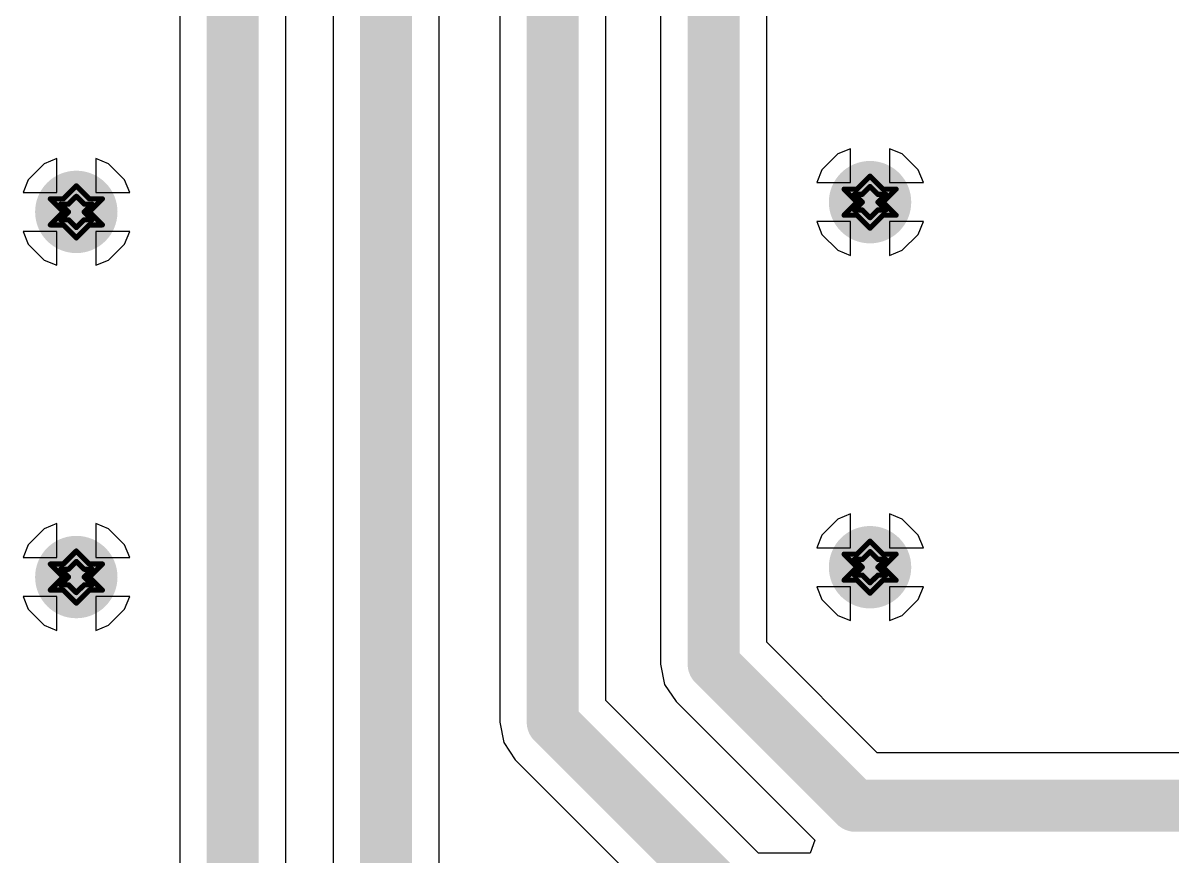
# Model space of a CAD drawing. Header units: inches. Extents: x -18 to 237, y -41 to 211.
# Drawn here: x 14.49 to 25.7, y 18.68 to 26.81 of the extents above; entities that cross this region are included whole.
import ezdxf

# ---------------------------------------------------------------- set-up
doc = ezdxf.new("R2010")
doc.units = ezdxf.units.IN
for name, color, linetype in [('Bottom Layer', 5, 'Continuous'), ('Bottom Solder', 6, 'Continuous'), ('Drill Drawing', 1, 'Continuous'), ('Top Layer', 1, 'Continuous'), ('Top Solder', 216, 'Continuous'), ('Via Holes', 16, 'Continuous')]:
    doc.layers.add(name, color=color, linetype=linetype)

msp = doc.modelspace()

# ---------------------------------------------------------------- hatches: boundary and pattern name
at = {"layer": 'Bottom Layer'}
h = msp.add_hatch(color=5, dxfattribs=at)
edge = h.paths.add_edge_path()
edge.add_arc((22.756, 25.06), 0.3, 0, 360)
h = msp.add_hatch(color=5, dxfattribs=at)
edge = h.paths.add_edge_path()
edge.add_arc((15.011, 24.965), 0.3, 0, 360)
h = msp.add_hatch(color=5, dxfattribs=at)
edge = h.paths.add_edge_path()
edge.add_arc((22.756, 21.498), 0.3, 0, 360)
h = msp.add_hatch(color=5, dxfattribs=at)
edge = h.paths.add_edge_path()
edge.add_arc((15.011, 21.402), 0.3, 0, 360)
at = {"layer": 'Bottom Solder'}
h = msp.add_hatch(color=6, dxfattribs=at)
edge = h.paths.add_edge_path()
edge.add_arc((22.756, 25.06), 0.402, 0, 360)
h = msp.add_hatch(color=6, dxfattribs=at)
edge = h.paths.add_edge_path()
edge.add_arc((15.011, 24.965), 0.402, 0, 360)
h = msp.add_hatch(color=6, dxfattribs=at)
edge = h.paths.add_edge_path()
edge.add_arc((22.756, 21.498), 0.402, 0, 360)
h = msp.add_hatch(color=6, dxfattribs=at)
edge = h.paths.add_edge_path()
edge.add_arc((15.011, 21.402), 0.402, 0, 360)
at = {"layer": 'Top Layer'}
h = msp.add_hatch(color=1, dxfattribs=at)
edge = h.paths.add_edge_path()
edge.add_arc((22.756, 25.06), 0.3, 0, 360)
h = msp.add_hatch(color=1, dxfattribs=at)
edge = h.paths.add_edge_path()
edge.add_arc((15.011, 24.965), 0.3, 0, 360)
h = msp.add_hatch(color=1, dxfattribs=at)
edge = h.paths.add_edge_path()
edge.add_arc((22.756, 21.498), 0.3, 0, 360)
h = msp.add_hatch(color=1, dxfattribs=at)
edge = h.paths.add_edge_path()
edge.add_arc((15.011, 21.402), 0.3, 0, 360)
at = {"layer": 'Top Solder'}
h = msp.add_hatch(color=216, dxfattribs=at)
edge = h.paths.add_edge_path()
edge.add_arc((22.756, 25.06), 0.402, 0, 360)
h = msp.add_hatch(color=216, dxfattribs=at)
edge = h.paths.add_edge_path()
edge.add_arc((15.011, 24.965), 0.402, 0, 360)
h = msp.add_hatch(color=216, dxfattribs=at)
edge = h.paths.add_edge_path()
edge.add_arc((22.756, 21.498), 0.402, 0, 360)
h = msp.add_hatch(color=216, dxfattribs=at)
edge = h.paths.add_edge_path()
edge.add_arc((15.011, 21.402), 0.402, 0, 360)
at = {"layer": 'Via Holes'}
h = msp.add_hatch(color=7, dxfattribs=at)
edge = h.paths.add_edge_path()
edge.add_arc((15.011, 24.965), 0.15, 0, 360)
h = msp.add_hatch(color=7, dxfattribs=at)
edge = h.paths.add_edge_path()
edge.add_arc((22.756, 25.06), 0.15, 0, 360)
h = msp.add_hatch(color=7, dxfattribs=at)
edge = h.paths.add_edge_path()
edge.add_arc((22.756, 21.498), 0.15, 0, 360)
h = msp.add_hatch(color=7, dxfattribs=at)
edge = h.paths.add_edge_path()
edge.add_arc((15.011, 21.402), 0.15, 0, 360)

# ---------------------------------------------------------------- linework, layer by layer
at = {"layer": 'Bottom Layer'}
for p, q in [((22.566, 25.581), (22.443, 25.53)), ((22.566, 25.251), (22.566, 25.581)), ((23.07, 25.53), (22.947, 25.581)), ((22.947, 25.581), (22.947, 25.251)), ((14.821, 25.485), (14.698, 25.434)), ((14.821, 25.155), (14.821, 25.485)), ((15.325, 25.434), (15.202, 25.485)), ((15.202, 25.485), (15.202, 25.155)), ((22.443, 25.53), (22.287, 25.374)), ((23.226, 25.374), (23.07, 25.53)), ((14.698, 25.434), (14.542, 25.278)), ((15.481, 25.278), (15.325, 25.434)), ((22.287, 25.374), (22.236, 25.251)), ((23.277, 25.251), (23.226, 25.374)), ((14.542, 25.278), (14.491, 25.155)), ((15.532, 25.155), (15.481, 25.278)), ((22.236, 25.251), (22.566, 25.251)), ((22.947, 25.251), (23.277, 25.251)), ((14.491, 25.155), (14.821, 25.155)), ((15.202, 25.155), (15.532, 25.155)), ((22.566, 24.87), (22.236, 24.87)), ((22.236, 24.87), (22.287, 24.746)), ((22.566, 24.539), (22.566, 24.87)), ((23.277, 24.87), (22.947, 24.87)), ((22.947, 24.87), (22.947, 24.539)), ((23.226, 24.746), (23.277, 24.87)), ((14.821, 24.774), (14.491, 24.774)), ((14.491, 24.774), (14.542, 24.651)), ((14.821, 24.444), (14.821, 24.774)), ((15.532, 24.774), (15.202, 24.774)), ((15.202, 24.774), (15.202, 24.444)), ((15.481, 24.651), (15.532, 24.774)), ((22.287, 24.746), (22.443, 24.591)), ((23.07, 24.591), (23.226, 24.746)), ((14.542, 24.651), (14.698, 24.495)), ((15.325, 24.495), (15.481, 24.651)), ((22.443, 24.591), (22.566, 24.539)), ((22.947, 24.539), (23.07, 24.591)), ((14.698, 24.495), (14.821, 24.444)), ((15.202, 24.444), (15.325, 24.495)), ((22.566, 22.018), (22.443, 21.967)), ((22.566, 21.688), (22.566, 22.018)), ((23.07, 21.967), (22.947, 22.018)), ((22.947, 22.018), (22.947, 21.688)), ((14.698, 21.872), (14.542, 21.716)), ((14.821, 21.923), (14.698, 21.872)), ((14.821, 21.592), (14.821, 21.923)), ((15.325, 21.872), (15.202, 21.923)), ((15.202, 21.923), (15.202, 21.592)), ((15.481, 21.716), (15.325, 21.872)), ((22.443, 21.967), (22.287, 21.811)), ((23.226, 21.811), (23.07, 21.967)), ((22.287, 21.811), (22.236, 21.688)), ((23.277, 21.688), (23.226, 21.811)), ((14.542, 21.716), (14.491, 21.592)), ((15.532, 21.592), (15.481, 21.716)), ((22.236, 21.688), (22.566, 21.688)), ((22.947, 21.688), (23.277, 21.688)), ((14.491, 21.592), (14.821, 21.592)), ((15.202, 21.592), (15.532, 21.592)), ((22.566, 21.307), (22.236, 21.307)), ((22.236, 21.307), (22.287, 21.184)), ((22.566, 20.977), (22.566, 21.307)), ((23.277, 21.307), (22.947, 21.307)), ((22.947, 21.307), (22.947, 20.977)), ((23.226, 21.184), (23.277, 21.307)), ((14.821, 21.211), (14.491, 21.211)), ((14.491, 21.211), (14.542, 21.088)), ((14.821, 20.881), (14.821, 21.211)), ((15.532, 21.211), (15.202, 21.211)), ((15.202, 21.211), (15.202, 20.881)), ((15.481, 21.088), (15.532, 21.211)), ((14.542, 21.088), (14.698, 20.932)), ((15.325, 20.932), (15.481, 21.088)), ((22.287, 21.184), (22.443, 21.028)), ((23.07, 21.028), (23.226, 21.184)), ((22.443, 21.028), (22.566, 20.977)), ((22.947, 20.977), (23.07, 21.028)), ((14.698, 20.932), (14.821, 20.881)), ((15.202, 20.881), (15.325, 20.932))]:
    msp.add_line(p, q, dxfattribs=at)
at = {"layer": 'Drill Drawing'}
for points in [[(22.629, 25.187, 0.0508, 0.0508, 0), (22.756, 25.314, 0.0508, 0.0508, 0)], [(22.756, 25.314, 0.0508, 0.0508, 0), (22.883, 25.187, 0.0508, 0.0508, 0)], [(14.884, 25.092, 0.0508, 0.0508, 0), (15.011, 25.219, 0.0508, 0.0508, 0)], [(15.011, 25.219, 0.0508, 0.0508, 0), (15.138, 25.092, 0.0508, 0.0508, 0)], [(22.68, 25.136, 0.0508, 0.0508, 0), (22.756, 25.213, 0.0508, 0.0508, 0)], [(22.756, 25.213, 0.0508, 0.0508, 0), (22.833, 25.136, 0.0508, 0.0508, 0)], [(14.757, 25.092, 0.0508, 0.0508, 0), (14.884, 24.965, 0.0508, 0.0508, 0)], [(14.757, 25.092, 0.0508, 0.0508, 0), (14.884, 25.092, 0.0508, 0.0508, 0)], [(14.935, 25.041, 0.0508, 0.0508, 0), (15.011, 25.117, 0.0508, 0.0508, 0)], [(15.011, 25.117, 0.0508, 0.0508, 0), (15.088, 25.041, 0.0508, 0.0508, 0)], [(15.138, 25.092, 0.0508, 0.0508, 0), (15.265, 25.092, 0.0508, 0.0508, 0)], [(15.138, 24.965, 0.0508, 0.0508, 0), (15.265, 25.092, 0.0508, 0.0508, 0)], [(22.502, 25.187, 0.0508, 0.0508, 0), (22.629, 25.06, 0.0508, 0.0508, 0)], [(22.502, 25.187, 0.0508, 0.0508, 0), (22.629, 25.187, 0.0508, 0.0508, 0)], [(22.604, 25.136, 0.0508, 0.0508, 0), (22.68, 25.06, 0.0508, 0.0508, 0)], [(22.604, 25.136, 0.0508, 0.0508, 0), (22.68, 25.136, 0.0508, 0.0508, 0)], [(22.833, 25.136, 0.0508, 0.0508, 0), (22.909, 25.136, 0.0508, 0.0508, 0)], [(22.833, 25.06, 0.0508, 0.0508, 0), (22.909, 25.136, 0.0508, 0.0508, 0)], [(22.883, 25.187, 0.0508, 0.0508, 0), (23.01, 25.187, 0.0508, 0.0508, 0)], [(22.883, 25.06, 0.0508, 0.0508, 0), (23.01, 25.187, 0.0508, 0.0508, 0)], [(14.859, 25.041, 0.0508, 0.0508, 0), (14.935, 24.965, 0.0508, 0.0508, 0)], [(14.859, 25.041, 0.0508, 0.0508, 0), (14.935, 25.041, 0.0508, 0.0508, 0)], [(15.088, 25.041, 0.0508, 0.0508, 0), (15.164, 25.041, 0.0508, 0.0508, 0)], [(15.088, 24.965, 0.0508, 0.0508, 0), (15.164, 25.041, 0.0508, 0.0508, 0)], [(22.502, 24.933, 0.0508, 0.0508, 0), (22.629, 25.06, 0.0508, 0.0508, 0)], [(22.604, 24.984, 0.0508, 0.0508, 0), (22.68, 25.06, 0.0508, 0.0508, 0)], [(22.604, 24.984, 0.0508, 0.0508, 0), (22.68, 24.984, 0.0508, 0.0508, 0)], [(22.68, 24.984, 0.0508, 0.0508, 0), (22.756, 24.908, 0.0508, 0.0508, 0)], [(22.756, 24.908, 0.0508, 0.0508, 0), (22.833, 24.984, 0.0508, 0.0508, 0)], [(22.833, 25.06, 0.0508, 0.0508, 0), (22.909, 24.984, 0.0508, 0.0508, 0)], [(22.833, 24.984, 0.0508, 0.0508, 0), (22.909, 24.984, 0.0508, 0.0508, 0)], [(22.883, 25.06, 0.0508, 0.0508, 0), (23.01, 24.933, 0.0508, 0.0508, 0)], [(14.757, 24.838, 0.0508, 0.0508, 0), (14.884, 24.965, 0.0508, 0.0508, 0)], [(14.859, 24.888, 0.0508, 0.0508, 0), (14.935, 24.965, 0.0508, 0.0508, 0)], [(14.859, 24.888, 0.0508, 0.0508, 0), (14.935, 24.888, 0.0508, 0.0508, 0)], [(14.935, 24.888, 0.0508, 0.0508, 0), (15.011, 24.812, 0.0508, 0.0508, 0)], [(15.011, 24.812, 0.0508, 0.0508, 0), (15.088, 24.888, 0.0508, 0.0508, 0)], [(15.088, 24.965, 0.0508, 0.0508, 0), (15.164, 24.888, 0.0508, 0.0508, 0)], [(15.088, 24.888, 0.0508, 0.0508, 0), (15.164, 24.888, 0.0508, 0.0508, 0)], [(15.138, 24.965, 0.0508, 0.0508, 0), (15.265, 24.838, 0.0508, 0.0508, 0)], [(22.502, 24.933, 0.0508, 0.0508, 0), (22.629, 24.933, 0.0508, 0.0508, 0)], [(22.629, 24.933, 0.0508, 0.0508, 0), (22.756, 24.806, 0.0508, 0.0508, 0)], [(22.756, 24.806, 0.0508, 0.0508, 0), (22.883, 24.933, 0.0508, 0.0508, 0)], [(22.883, 24.933, 0.0508, 0.0508, 0), (23.01, 24.933, 0.0508, 0.0508, 0)], [(14.757, 24.838, 0.0508, 0.0508, 0), (14.884, 24.838, 0.0508, 0.0508, 0)], [(14.884, 24.838, 0.0508, 0.0508, 0), (15.011, 24.711, 0.0508, 0.0508, 0)], [(15.011, 24.711, 0.0508, 0.0508, 0), (15.138, 24.838, 0.0508, 0.0508, 0)], [(15.138, 24.838, 0.0508, 0.0508, 0), (15.265, 24.838, 0.0508, 0.0508, 0)], [(22.629, 21.625, 0.0508, 0.0508, 0), (22.756, 21.752, 0.0508, 0.0508, 0)], [(22.756, 21.752, 0.0508, 0.0508, 0), (22.883, 21.625, 0.0508, 0.0508, 0)], [(14.884, 21.529, 0.0508, 0.0508, 0), (15.011, 21.656, 0.0508, 0.0508, 0)], [(15.011, 21.656, 0.0508, 0.0508, 0), (15.138, 21.529, 0.0508, 0.0508, 0)], [(22.502, 21.625, 0.0508, 0.0508, 0), (22.629, 21.498, 0.0508, 0.0508, 0)], [(22.502, 21.625, 0.0508, 0.0508, 0), (22.629, 21.625, 0.0508, 0.0508, 0)], [(22.68, 21.574, 0.0508, 0.0508, 0), (22.756, 21.65, 0.0508, 0.0508, 0)], [(22.756, 21.65, 0.0508, 0.0508, 0), (22.833, 21.574, 0.0508, 0.0508, 0)], [(22.883, 21.625, 0.0508, 0.0508, 0), (23.01, 21.625, 0.0508, 0.0508, 0)], [(22.883, 21.498, 0.0508, 0.0508, 0), (23.01, 21.625, 0.0508, 0.0508, 0)], [(14.757, 21.529, 0.0508, 0.0508, 0), (14.884, 21.402, 0.0508, 0.0508, 0)], [(14.757, 21.529, 0.0508, 0.0508, 0), (14.884, 21.529, 0.0508, 0.0508, 0)], [(14.935, 21.478, 0.0508, 0.0508, 0), (15.011, 21.554, 0.0508, 0.0508, 0)], [(15.011, 21.554, 0.0508, 0.0508, 0), (15.088, 21.478, 0.0508, 0.0508, 0)], [(15.138, 21.529, 0.0508, 0.0508, 0), (15.265, 21.529, 0.0508, 0.0508, 0)], [(15.138, 21.402, 0.0508, 0.0508, 0), (15.265, 21.529, 0.0508, 0.0508, 0)], [(22.604, 21.574, 0.0508, 0.0508, 0), (22.68, 21.498, 0.0508, 0.0508, 0)], [(22.604, 21.574, 0.0508, 0.0508, 0), (22.68, 21.574, 0.0508, 0.0508, 0)], [(22.833, 21.574, 0.0508, 0.0508, 0), (22.909, 21.574, 0.0508, 0.0508, 0)], [(22.833, 21.498, 0.0508, 0.0508, 0), (22.909, 21.574, 0.0508, 0.0508, 0)], [(14.757, 21.275, 0.0508, 0.0508, 0), (14.884, 21.402, 0.0508, 0.0508, 0)], [(14.859, 21.478, 0.0508, 0.0508, 0), (14.935, 21.402, 0.0508, 0.0508, 0)], [(14.859, 21.478, 0.0508, 0.0508, 0), (14.935, 21.478, 0.0508, 0.0508, 0)], [(14.859, 21.326, 0.0508, 0.0508, 0), (14.935, 21.402, 0.0508, 0.0508, 0)], [(15.088, 21.478, 0.0508, 0.0508, 0), (15.164, 21.478, 0.0508, 0.0508, 0)], [(15.088, 21.402, 0.0508, 0.0508, 0), (15.164, 21.478, 0.0508, 0.0508, 0)], [(15.088, 21.402, 0.0508, 0.0508, 0), (15.164, 21.326, 0.0508, 0.0508, 0)], [(15.138, 21.402, 0.0508, 0.0508, 0), (15.265, 21.275, 0.0508, 0.0508, 0)], [(22.502, 21.371, 0.0508, 0.0508, 0), (22.629, 21.498, 0.0508, 0.0508, 0)], [(22.604, 21.421, 0.0508, 0.0508, 0), (22.68, 21.498, 0.0508, 0.0508, 0)], [(22.604, 21.421, 0.0508, 0.0508, 0), (22.68, 21.421, 0.0508, 0.0508, 0)], [(22.68, 21.421, 0.0508, 0.0508, 0), (22.756, 21.345, 0.0508, 0.0508, 0)], [(22.756, 21.345, 0.0508, 0.0508, 0), (22.833, 21.421, 0.0508, 0.0508, 0)], [(22.833, 21.498, 0.0508, 0.0508, 0), (22.909, 21.421, 0.0508, 0.0508, 0)], [(22.833, 21.421, 0.0508, 0.0508, 0), (22.909, 21.421, 0.0508, 0.0508, 0)], [(22.883, 21.498, 0.0508, 0.0508, 0), (23.01, 21.371, 0.0508, 0.0508, 0)], [(14.859, 21.326, 0.0508, 0.0508, 0), (14.935, 21.326, 0.0508, 0.0508, 0)], [(14.935, 21.326, 0.0508, 0.0508, 0), (15.011, 21.25, 0.0508, 0.0508, 0)], [(15.011, 21.25, 0.0508, 0.0508, 0), (15.088, 21.326, 0.0508, 0.0508, 0)], [(15.088, 21.326, 0.0508, 0.0508, 0), (15.164, 21.326, 0.0508, 0.0508, 0)], [(22.502, 21.371, 0.0508, 0.0508, 0), (22.629, 21.371, 0.0508, 0.0508, 0)], [(22.629, 21.371, 0.0508, 0.0508, 0), (22.756, 21.244, 0.0508, 0.0508, 0)], [(22.756, 21.244, 0.0508, 0.0508, 0), (22.883, 21.371, 0.0508, 0.0508, 0)], [(22.883, 21.371, 0.0508, 0.0508, 0), (23.01, 21.371, 0.0508, 0.0508, 0)], [(14.757, 21.275, 0.0508, 0.0508, 0), (14.884, 21.275, 0.0508, 0.0508, 0)], [(14.884, 21.275, 0.0508, 0.0508, 0), (15.011, 21.148, 0.0508, 0.0508, 0)], [(15.011, 21.148, 0.0508, 0.0508, 0), (15.138, 21.275, 0.0508, 0.0508, 0)], [(15.138, 21.275, 0.0508, 0.0508, 0), (15.265, 21.275, 0.0508, 0.0508, 0)]]:
    msp.add_lwpolyline(points, format="xyseb", dxfattribs=at)
for points in [[(22.744, 25.314, 0.0254, 0.0254, 1), (22.769, 25.314, 0.0254, 0.0254, 1)], [(22.744, 25.314, 0.0254, 0.0254, 1), (22.769, 25.314, 0.0254, 0.0254, 1)], [(14.999, 25.219, 0.0254, 0.0254, 1), (15.024, 25.219, 0.0254, 0.0254, 1)], [(14.999, 25.219, 0.0254, 0.0254, 1), (15.024, 25.219, 0.0254, 0.0254, 1)], [(22.744, 25.213, 0.0254, 0.0254, 1), (22.769, 25.213, 0.0254, 0.0254, 1)], [(22.744, 25.213, 0.0254, 0.0254, 1), (22.769, 25.213, 0.0254, 0.0254, 1)], [(14.745, 25.092, 0.0254, 0.0254, 1), (14.77, 25.092, 0.0254, 0.0254, 1)], [(14.745, 25.092, 0.0254, 0.0254, 1), (14.77, 25.092, 0.0254, 0.0254, 1)], [(14.872, 25.092, 0.0254, 0.0254, 1), (14.897, 25.092, 0.0254, 0.0254, 1)], [(14.872, 25.092, 0.0254, 0.0254, 1), (14.897, 25.092, 0.0254, 0.0254, 1)], [(14.999, 25.117, 0.0254, 0.0254, 1), (15.024, 25.117, 0.0254, 0.0254, 1)], [(14.999, 25.117, 0.0254, 0.0254, 1), (15.024, 25.117, 0.0254, 0.0254, 1)], [(15.126, 25.092, 0.0254, 0.0254, 1), (15.151, 25.092, 0.0254, 0.0254, 1)], [(15.126, 25.092, 0.0254, 0.0254, 1), (15.151, 25.092, 0.0254, 0.0254, 1)], [(15.253, 25.092, 0.0254, 0.0254, 1), (15.278, 25.092, 0.0254, 0.0254, 1)], [(15.253, 25.092, 0.0254, 0.0254, 1), (15.278, 25.092, 0.0254, 0.0254, 1)], [(22.49, 25.187, 0.0254, 0.0254, 1), (22.515, 25.187, 0.0254, 0.0254, 1)], [(22.49, 25.187, 0.0254, 0.0254, 1), (22.515, 25.187, 0.0254, 0.0254, 1)], [(22.591, 25.136, 0.0254, 0.0254, 1), (22.617, 25.136, 0.0254, 0.0254, 1)], [(22.591, 25.136, 0.0254, 0.0254, 1), (22.617, 25.136, 0.0254, 0.0254, 1)], [(22.617, 25.187, 0.0254, 0.0254, 1), (22.642, 25.187, 0.0254, 0.0254, 1)], [(22.617, 25.187, 0.0254, 0.0254, 1), (22.642, 25.187, 0.0254, 0.0254, 1)], [(22.668, 25.136, 0.0254, 0.0254, 1), (22.693, 25.136, 0.0254, 0.0254, 1)], [(22.668, 25.136, 0.0254, 0.0254, 1), (22.693, 25.136, 0.0254, 0.0254, 1)], [(22.82, 25.136, 0.0254, 0.0254, 1), (22.845, 25.136, 0.0254, 0.0254, 1)], [(22.82, 25.136, 0.0254, 0.0254, 1), (22.845, 25.136, 0.0254, 0.0254, 1)], [(22.871, 25.187, 0.0254, 0.0254, 1), (22.896, 25.187, 0.0254, 0.0254, 1)], [(22.871, 25.187, 0.0254, 0.0254, 1), (22.896, 25.187, 0.0254, 0.0254, 1)], [(22.896, 25.136, 0.0254, 0.0254, 1), (22.922, 25.136, 0.0254, 0.0254, 1)], [(22.896, 25.136, 0.0254, 0.0254, 1), (22.922, 25.136, 0.0254, 0.0254, 1)], [(22.998, 25.187, 0.0254, 0.0254, 1), (23.023, 25.187, 0.0254, 0.0254, 1)], [(22.998, 25.187, 0.0254, 0.0254, 1), (23.023, 25.187, 0.0254, 0.0254, 1)], [(14.846, 25.041, 0.0254, 0.0254, 1), (14.872, 25.041, 0.0254, 0.0254, 1)], [(14.846, 25.041, 0.0254, 0.0254, 1), (14.872, 25.041, 0.0254, 0.0254, 1)], [(14.923, 25.041, 0.0254, 0.0254, 1), (14.948, 25.041, 0.0254, 0.0254, 1)], [(14.923, 25.041, 0.0254, 0.0254, 1), (14.948, 25.041, 0.0254, 0.0254, 1)], [(15.075, 25.041, 0.0254, 0.0254, 1), (15.1, 25.041, 0.0254, 0.0254, 1)], [(15.075, 25.041, 0.0254, 0.0254, 1), (15.1, 25.041, 0.0254, 0.0254, 1)], [(15.151, 25.041, 0.0254, 0.0254, 1), (15.177, 25.041, 0.0254, 0.0254, 1)], [(15.151, 25.041, 0.0254, 0.0254, 1), (15.177, 25.041, 0.0254, 0.0254, 1)], [(22.591, 24.984, 0.0254, 0.0254, 1), (22.617, 24.984, 0.0254, 0.0254, 1)], [(22.591, 24.984, 0.0254, 0.0254, 1), (22.617, 24.984, 0.0254, 0.0254, 1)], [(22.617, 25.06, 0.0254, 0.0254, 1), (22.642, 25.06, 0.0254, 0.0254, 1)], [(22.617, 25.06, 0.0254, 0.0254, 1), (22.642, 25.06, 0.0254, 0.0254, 1)], [(22.668, 25.06, 0.0254, 0.0254, 1), (22.693, 25.06, 0.0254, 0.0254, 1)], [(22.668, 25.06, 0.0254, 0.0254, 1), (22.693, 25.06, 0.0254, 0.0254, 1)], [(22.668, 24.984, 0.0254, 0.0254, 1), (22.693, 24.984, 0.0254, 0.0254, 1)], [(22.668, 24.984, 0.0254, 0.0254, 1), (22.693, 24.984, 0.0254, 0.0254, 1)], [(22.82, 25.06, 0.0254, 0.0254, 1), (22.845, 25.06, 0.0254, 0.0254, 1)], [(22.82, 25.06, 0.0254, 0.0254, 1), (22.845, 25.06, 0.0254, 0.0254, 1)], [(22.82, 24.984, 0.0254, 0.0254, 1), (22.845, 24.984, 0.0254, 0.0254, 1)], [(22.82, 24.984, 0.0254, 0.0254, 1), (22.845, 24.984, 0.0254, 0.0254, 1)], [(22.871, 25.06, 0.0254, 0.0254, 1), (22.896, 25.06, 0.0254, 0.0254, 1)], [(22.871, 25.06, 0.0254, 0.0254, 1), (22.896, 25.06, 0.0254, 0.0254, 1)], [(22.896, 24.984, 0.0254, 0.0254, 1), (22.922, 24.984, 0.0254, 0.0254, 1)], [(22.896, 24.984, 0.0254, 0.0254, 1), (22.922, 24.984, 0.0254, 0.0254, 1)], [(14.846, 24.888, 0.0254, 0.0254, 1), (14.872, 24.888, 0.0254, 0.0254, 1)], [(14.846, 24.888, 0.0254, 0.0254, 1), (14.872, 24.888, 0.0254, 0.0254, 1)], [(14.872, 24.965, 0.0254, 0.0254, 1), (14.897, 24.965, 0.0254, 0.0254, 1)], [(14.872, 24.965, 0.0254, 0.0254, 1), (14.897, 24.965, 0.0254, 0.0254, 1)], [(14.923, 24.965, 0.0254, 0.0254, 1), (14.948, 24.965, 0.0254, 0.0254, 1)], [(14.923, 24.965, 0.0254, 0.0254, 1), (14.948, 24.965, 0.0254, 0.0254, 1)], [(14.923, 24.888, 0.0254, 0.0254, 1), (14.948, 24.888, 0.0254, 0.0254, 1)], [(14.923, 24.888, 0.0254, 0.0254, 1), (14.948, 24.888, 0.0254, 0.0254, 1)], [(15.075, 24.965, 0.0254, 0.0254, 1), (15.1, 24.965, 0.0254, 0.0254, 1)], [(15.075, 24.965, 0.0254, 0.0254, 1), (15.1, 24.965, 0.0254, 0.0254, 1)], [(15.075, 24.888, 0.0254, 0.0254, 1), (15.1, 24.888, 0.0254, 0.0254, 1)], [(15.075, 24.888, 0.0254, 0.0254, 1), (15.1, 24.888, 0.0254, 0.0254, 1)], [(15.126, 24.965, 0.0254, 0.0254, 1), (15.151, 24.965, 0.0254, 0.0254, 1)], [(15.126, 24.965, 0.0254, 0.0254, 1), (15.151, 24.965, 0.0254, 0.0254, 1)], [(15.151, 24.888, 0.0254, 0.0254, 1), (15.177, 24.888, 0.0254, 0.0254, 1)], [(15.151, 24.888, 0.0254, 0.0254, 1), (15.177, 24.888, 0.0254, 0.0254, 1)], [(22.49, 24.933, 0.0254, 0.0254, 1), (22.515, 24.933, 0.0254, 0.0254, 1)], [(22.49, 24.933, 0.0254, 0.0254, 1), (22.515, 24.933, 0.0254, 0.0254, 1)], [(22.617, 24.933, 0.0254, 0.0254, 1), (22.642, 24.933, 0.0254, 0.0254, 1)], [(22.617, 24.933, 0.0254, 0.0254, 1), (22.642, 24.933, 0.0254, 0.0254, 1)], [(22.744, 24.908, 0.0254, 0.0254, 1), (22.769, 24.908, 0.0254, 0.0254, 1)], [(22.744, 24.908, 0.0254, 0.0254, 1), (22.769, 24.908, 0.0254, 0.0254, 1)], [(22.871, 24.933, 0.0254, 0.0254, 1), (22.896, 24.933, 0.0254, 0.0254, 1)], [(22.871, 24.933, 0.0254, 0.0254, 1), (22.896, 24.933, 0.0254, 0.0254, 1)], [(22.998, 24.933, 0.0254, 0.0254, 1), (23.023, 24.933, 0.0254, 0.0254, 1)], [(22.998, 24.933, 0.0254, 0.0254, 1), (23.023, 24.933, 0.0254, 0.0254, 1)], [(14.745, 24.838, 0.0254, 0.0254, 1), (14.77, 24.838, 0.0254, 0.0254, 1)], [(14.745, 24.838, 0.0254, 0.0254, 1), (14.77, 24.838, 0.0254, 0.0254, 1)], [(14.872, 24.838, 0.0254, 0.0254, 1), (14.897, 24.838, 0.0254, 0.0254, 1)], [(14.872, 24.838, 0.0254, 0.0254, 1), (14.897, 24.838, 0.0254, 0.0254, 1)], [(14.999, 24.812, 0.0254, 0.0254, 1), (15.024, 24.812, 0.0254, 0.0254, 1)], [(14.999, 24.812, 0.0254, 0.0254, 1), (15.024, 24.812, 0.0254, 0.0254, 1)], [(15.126, 24.838, 0.0254, 0.0254, 1), (15.151, 24.838, 0.0254, 0.0254, 1)], [(15.126, 24.838, 0.0254, 0.0254, 1), (15.151, 24.838, 0.0254, 0.0254, 1)], [(15.253, 24.838, 0.0254, 0.0254, 1), (15.278, 24.838, 0.0254, 0.0254, 1)], [(15.253, 24.838, 0.0254, 0.0254, 1), (15.278, 24.838, 0.0254, 0.0254, 1)], [(22.744, 24.806, 0.0254, 0.0254, 1), (22.769, 24.806, 0.0254, 0.0254, 1)], [(22.744, 24.806, 0.0254, 0.0254, 1), (22.769, 24.806, 0.0254, 0.0254, 1)], [(14.999, 24.711, 0.0254, 0.0254, 1), (15.024, 24.711, 0.0254, 0.0254, 1)], [(14.999, 24.711, 0.0254, 0.0254, 1), (15.024, 24.711, 0.0254, 0.0254, 1)], [(22.744, 21.752, 0.0254, 0.0254, 1), (22.769, 21.752, 0.0254, 0.0254, 1)], [(22.744, 21.752, 0.0254, 0.0254, 1), (22.769, 21.752, 0.0254, 0.0254, 1)], [(14.999, 21.656, 0.0254, 0.0254, 1), (15.024, 21.656, 0.0254, 0.0254, 1)], [(14.999, 21.656, 0.0254, 0.0254, 1), (15.024, 21.656, 0.0254, 0.0254, 1)], [(22.49, 21.625, 0.0254, 0.0254, 1), (22.515, 21.625, 0.0254, 0.0254, 1)], [(22.49, 21.625, 0.0254, 0.0254, 1), (22.515, 21.625, 0.0254, 0.0254, 1)], [(22.617, 21.625, 0.0254, 0.0254, 1), (22.642, 21.625, 0.0254, 0.0254, 1)], [(22.617, 21.625, 0.0254, 0.0254, 1), (22.642, 21.625, 0.0254, 0.0254, 1)], [(22.744, 21.65, 0.0254, 0.0254, 1), (22.769, 21.65, 0.0254, 0.0254, 1)], [(22.744, 21.65, 0.0254, 0.0254, 1), (22.769, 21.65, 0.0254, 0.0254, 1)], [(22.871, 21.625, 0.0254, 0.0254, 1), (22.896, 21.625, 0.0254, 0.0254, 1)], [(22.871, 21.625, 0.0254, 0.0254, 1), (22.896, 21.625, 0.0254, 0.0254, 1)], [(22.998, 21.625, 0.0254, 0.0254, 1), (23.023, 21.625, 0.0254, 0.0254, 1)], [(22.998, 21.625, 0.0254, 0.0254, 1), (23.023, 21.625, 0.0254, 0.0254, 1)], [(14.745, 21.529, 0.0254, 0.0254, 1), (14.77, 21.529, 0.0254, 0.0254, 1)], [(14.745, 21.529, 0.0254, 0.0254, 1), (14.77, 21.529, 0.0254, 0.0254, 1)], [(14.872, 21.529, 0.0254, 0.0254, 1), (14.897, 21.529, 0.0254, 0.0254, 1)], [(14.872, 21.529, 0.0254, 0.0254, 1), (14.897, 21.529, 0.0254, 0.0254, 1)], [(14.999, 21.554, 0.0254, 0.0254, 1), (15.024, 21.554, 0.0254, 0.0254, 1)], [(14.999, 21.554, 0.0254, 0.0254, 1), (15.024, 21.554, 0.0254, 0.0254, 1)], [(15.126, 21.529, 0.0254, 0.0254, 1), (15.151, 21.529, 0.0254, 0.0254, 1)], [(15.126, 21.529, 0.0254, 0.0254, 1), (15.151, 21.529, 0.0254, 0.0254, 1)], [(15.253, 21.529, 0.0254, 0.0254, 1), (15.278, 21.529, 0.0254, 0.0254, 1)], [(15.253, 21.529, 0.0254, 0.0254, 1), (15.278, 21.529, 0.0254, 0.0254, 1)], [(22.591, 21.574, 0.0254, 0.0254, 1), (22.617, 21.574, 0.0254, 0.0254, 1)], [(22.591, 21.574, 0.0254, 0.0254, 1), (22.617, 21.574, 0.0254, 0.0254, 1)], [(22.668, 21.574, 0.0254, 0.0254, 1), (22.693, 21.574, 0.0254, 0.0254, 1)], [(22.668, 21.574, 0.0254, 0.0254, 1), (22.693, 21.574, 0.0254, 0.0254, 1)], [(22.82, 21.574, 0.0254, 0.0254, 1), (22.845, 21.574, 0.0254, 0.0254, 1)], [(22.82, 21.574, 0.0254, 0.0254, 1), (22.845, 21.574, 0.0254, 0.0254, 1)], [(22.896, 21.574, 0.0254, 0.0254, 1), (22.922, 21.574, 0.0254, 0.0254, 1)], [(22.896, 21.574, 0.0254, 0.0254, 1), (22.922, 21.574, 0.0254, 0.0254, 1)], [(14.846, 21.478, 0.0254, 0.0254, 1), (14.872, 21.478, 0.0254, 0.0254, 1)], [(14.846, 21.478, 0.0254, 0.0254, 1), (14.872, 21.478, 0.0254, 0.0254, 1)], [(14.872, 21.402, 0.0254, 0.0254, 1), (14.897, 21.402, 0.0254, 0.0254, 1)], [(14.872, 21.402, 0.0254, 0.0254, 1), (14.897, 21.402, 0.0254, 0.0254, 1)], [(14.923, 21.478, 0.0254, 0.0254, 1), (14.948, 21.478, 0.0254, 0.0254, 1)], [(14.923, 21.478, 0.0254, 0.0254, 1), (14.948, 21.478, 0.0254, 0.0254, 1)], [(14.923, 21.402, 0.0254, 0.0254, 1), (14.948, 21.402, 0.0254, 0.0254, 1)], [(14.923, 21.402, 0.0254, 0.0254, 1), (14.948, 21.402, 0.0254, 0.0254, 1)], [(15.075, 21.478, 0.0254, 0.0254, 1), (15.1, 21.478, 0.0254, 0.0254, 1)], [(15.075, 21.478, 0.0254, 0.0254, 1), (15.1, 21.478, 0.0254, 0.0254, 1)], [(15.075, 21.402, 0.0254, 0.0254, 1), (15.1, 21.402, 0.0254, 0.0254, 1)], [(15.075, 21.402, 0.0254, 0.0254, 1), (15.1, 21.402, 0.0254, 0.0254, 1)], [(15.126, 21.402, 0.0254, 0.0254, 1), (15.151, 21.402, 0.0254, 0.0254, 1)], [(15.126, 21.402, 0.0254, 0.0254, 1), (15.151, 21.402, 0.0254, 0.0254, 1)], [(15.151, 21.478, 0.0254, 0.0254, 1), (15.177, 21.478, 0.0254, 0.0254, 1)], [(15.151, 21.478, 0.0254, 0.0254, 1), (15.177, 21.478, 0.0254, 0.0254, 1)], [(22.591, 21.421, 0.0254, 0.0254, 1), (22.617, 21.421, 0.0254, 0.0254, 1)], [(22.591, 21.421, 0.0254, 0.0254, 1), (22.617, 21.421, 0.0254, 0.0254, 1)], [(22.617, 21.498, 0.0254, 0.0254, 1), (22.642, 21.498, 0.0254, 0.0254, 1)], [(22.617, 21.498, 0.0254, 0.0254, 1), (22.642, 21.498, 0.0254, 0.0254, 1)], [(22.668, 21.498, 0.0254, 0.0254, 1), (22.693, 21.498, 0.0254, 0.0254, 1)], [(22.668, 21.498, 0.0254, 0.0254, 1), (22.693, 21.498, 0.0254, 0.0254, 1)], [(22.668, 21.421, 0.0254, 0.0254, 1), (22.693, 21.421, 0.0254, 0.0254, 1)], [(22.668, 21.421, 0.0254, 0.0254, 1), (22.693, 21.421, 0.0254, 0.0254, 1)], [(22.82, 21.498, 0.0254, 0.0254, 1), (22.845, 21.498, 0.0254, 0.0254, 1)], [(22.82, 21.498, 0.0254, 0.0254, 1), (22.845, 21.498, 0.0254, 0.0254, 1)], [(22.82, 21.421, 0.0254, 0.0254, 1), (22.845, 21.421, 0.0254, 0.0254, 1)], [(22.82, 21.421, 0.0254, 0.0254, 1), (22.845, 21.421, 0.0254, 0.0254, 1)], [(22.871, 21.498, 0.0254, 0.0254, 1), (22.896, 21.498, 0.0254, 0.0254, 1)], [(22.871, 21.498, 0.0254, 0.0254, 1), (22.896, 21.498, 0.0254, 0.0254, 1)], [(22.896, 21.421, 0.0254, 0.0254, 1), (22.922, 21.421, 0.0254, 0.0254, 1)], [(22.896, 21.421, 0.0254, 0.0254, 1), (22.922, 21.421, 0.0254, 0.0254, 1)], [(14.846, 21.326, 0.0254, 0.0254, 1), (14.872, 21.326, 0.0254, 0.0254, 1)], [(14.846, 21.326, 0.0254, 0.0254, 1), (14.872, 21.326, 0.0254, 0.0254, 1)], [(14.923, 21.326, 0.0254, 0.0254, 1), (14.948, 21.326, 0.0254, 0.0254, 1)], [(14.923, 21.326, 0.0254, 0.0254, 1), (14.948, 21.326, 0.0254, 0.0254, 1)], [(15.075, 21.326, 0.0254, 0.0254, 1), (15.1, 21.326, 0.0254, 0.0254, 1)], [(15.075, 21.326, 0.0254, 0.0254, 1), (15.1, 21.326, 0.0254, 0.0254, 1)], [(15.151, 21.326, 0.0254, 0.0254, 1), (15.177, 21.326, 0.0254, 0.0254, 1)], [(15.151, 21.326, 0.0254, 0.0254, 1), (15.177, 21.326, 0.0254, 0.0254, 1)], [(22.49, 21.371, 0.0254, 0.0254, 1), (22.515, 21.371, 0.0254, 0.0254, 1)], [(22.49, 21.371, 0.0254, 0.0254, 1), (22.515, 21.371, 0.0254, 0.0254, 1)], [(22.617, 21.371, 0.0254, 0.0254, 1), (22.642, 21.371, 0.0254, 0.0254, 1)], [(22.617, 21.371, 0.0254, 0.0254, 1), (22.642, 21.371, 0.0254, 0.0254, 1)], [(22.744, 21.345, 0.0254, 0.0254, 1), (22.769, 21.345, 0.0254, 0.0254, 1)], [(22.744, 21.345, 0.0254, 0.0254, 1), (22.769, 21.345, 0.0254, 0.0254, 1)], [(22.871, 21.371, 0.0254, 0.0254, 1), (22.896, 21.371, 0.0254, 0.0254, 1)], [(22.871, 21.371, 0.0254, 0.0254, 1), (22.896, 21.371, 0.0254, 0.0254, 1)], [(22.998, 21.371, 0.0254, 0.0254, 1), (23.023, 21.371, 0.0254, 0.0254, 1)], [(22.998, 21.371, 0.0254, 0.0254, 1), (23.023, 21.371, 0.0254, 0.0254, 1)], [(14.745, 21.275, 0.0254, 0.0254, 1), (14.77, 21.275, 0.0254, 0.0254, 1)], [(14.745, 21.275, 0.0254, 0.0254, 1), (14.77, 21.275, 0.0254, 0.0254, 1)], [(14.872, 21.275, 0.0254, 0.0254, 1), (14.897, 21.275, 0.0254, 0.0254, 1)], [(14.872, 21.275, 0.0254, 0.0254, 1), (14.897, 21.275, 0.0254, 0.0254, 1)], [(14.999, 21.25, 0.0254, 0.0254, 1), (15.024, 21.25, 0.0254, 0.0254, 1)], [(14.999, 21.25, 0.0254, 0.0254, 1), (15.024, 21.25, 0.0254, 0.0254, 1)], [(15.126, 21.275, 0.0254, 0.0254, 1), (15.151, 21.275, 0.0254, 0.0254, 1)], [(15.126, 21.275, 0.0254, 0.0254, 1), (15.151, 21.275, 0.0254, 0.0254, 1)], [(15.253, 21.275, 0.0254, 0.0254, 1), (15.278, 21.275, 0.0254, 0.0254, 1)], [(15.253, 21.275, 0.0254, 0.0254, 1), (15.278, 21.275, 0.0254, 0.0254, 1)], [(22.744, 21.244, 0.0254, 0.0254, 1), (22.769, 21.244, 0.0254, 0.0254, 1)], [(22.744, 21.244, 0.0254, 0.0254, 1), (22.769, 21.244, 0.0254, 0.0254, 1)], [(14.999, 21.148, 0.0254, 0.0254, 1), (15.024, 21.148, 0.0254, 0.0254, 1)], [(14.999, 21.148, 0.0254, 0.0254, 1), (15.024, 21.148, 0.0254, 0.0254, 1)]]:
    msp.add_lwpolyline(points, format="xyseb", close=True, dxfattribs=at)
at = {"layer": 'Top Layer'}
for p, q in [((17.056, 12.04), (17.056, 36.054)), ((18.552, 12.254), (18.552, 35.988)), ((16.02, 35.861), (16.02, 12.254)), ((17.516, 35.773), (17.516, 12.04)), ((20.178, 20.199), (20.178, 35.87)), ((21.748, 20.767), (21.748, 35.797)), ((19.142, 35.655), (19.142, 19.985)), ((20.712, 35.582), (20.712, 20.553)), ((22.566, 25.581), (22.443, 25.53)), ((22.566, 25.251), (22.566, 25.581)), ((23.07, 25.53), (22.947, 25.581)), ((22.947, 25.581), (22.947, 25.251)), ((14.821, 25.485), (14.698, 25.434)), ((14.821, 25.155), (14.821, 25.485)), ((15.325, 25.434), (15.202, 25.485)), ((15.202, 25.485), (15.202, 25.155)), ((22.443, 25.53), (22.287, 25.374)), ((23.226, 25.374), (23.07, 25.53)), ((14.698, 25.434), (14.542, 25.278)), ((15.481, 25.278), (15.325, 25.434)), ((22.287, 25.374), (22.236, 25.251)), ((23.277, 25.251), (23.226, 25.374)), ((14.542, 25.278), (14.491, 25.155)), ((15.532, 25.155), (15.481, 25.278)), ((22.236, 25.251), (22.566, 25.251)), ((22.947, 25.251), (23.277, 25.251)), ((14.491, 25.155), (14.821, 25.155)), ((15.202, 25.155), (15.532, 25.155)), ((22.566, 24.87), (22.236, 24.87)), ((22.236, 24.87), (22.287, 24.746)), ((22.566, 24.539), (22.566, 24.87)), ((23.277, 24.87), (22.947, 24.87)), ((22.947, 24.87), (22.947, 24.539)), ((23.226, 24.746), (23.277, 24.87)), ((14.821, 24.774), (14.491, 24.774)), ((14.491, 24.774), (14.542, 24.651)), ((14.821, 24.444), (14.821, 24.774)), ((15.532, 24.774), (15.202, 24.774)), ((15.202, 24.774), (15.202, 24.444)), ((15.481, 24.651), (15.532, 24.774)), ((22.287, 24.746), (22.443, 24.591)), ((23.07, 24.591), (23.226, 24.746)), ((14.542, 24.651), (14.698, 24.495)), ((15.325, 24.495), (15.481, 24.651)), ((22.443, 24.591), (22.566, 24.539)), ((22.947, 24.539), (23.07, 24.591)), ((14.698, 24.495), (14.821, 24.444)), ((15.202, 24.444), (15.325, 24.495)), ((22.566, 22.018), (22.443, 21.967)), ((22.566, 21.688), (22.566, 22.018)), ((23.07, 21.967), (22.947, 22.018)), ((22.947, 22.018), (22.947, 21.688)), ((14.698, 21.872), (14.542, 21.716)), ((14.821, 21.923), (14.698, 21.872)), ((14.821, 21.592), (14.821, 21.923)), ((15.325, 21.872), (15.202, 21.923)), ((15.202, 21.923), (15.202, 21.592)), ((15.481, 21.716), (15.325, 21.872)), ((22.443, 21.967), (22.287, 21.811)), ((23.226, 21.811), (23.07, 21.967)), ((22.287, 21.811), (22.236, 21.688)), ((23.277, 21.688), (23.226, 21.811)), ((14.542, 21.716), (14.491, 21.592)), ((15.532, 21.592), (15.481, 21.716)), ((22.236, 21.688), (22.566, 21.688)), ((22.947, 21.688), (23.277, 21.688)), ((14.491, 21.592), (14.821, 21.592)), ((15.202, 21.592), (15.532, 21.592)), ((22.566, 21.307), (22.236, 21.307)), ((22.236, 21.307), (22.287, 21.184)), ((22.566, 20.977), (22.566, 21.307)), ((23.277, 21.307), (22.947, 21.307)), ((22.947, 21.307), (22.947, 20.977)), ((23.226, 21.184), (23.277, 21.307)), ((14.821, 21.211), (14.491, 21.211)), ((14.491, 21.211), (14.542, 21.088)), ((14.821, 20.881), (14.821, 21.211)), ((15.532, 21.211), (15.202, 21.211)), ((15.202, 21.211), (15.202, 20.881)), ((15.481, 21.088), (15.532, 21.211)), ((14.542, 21.088), (14.698, 20.932)), ((15.325, 20.932), (15.481, 21.088)), ((22.287, 21.184), (22.443, 21.028)), ((23.07, 21.028), (23.226, 21.184)), ((22.443, 21.028), (22.566, 20.977)), ((22.947, 20.977), (23.07, 21.028)), ((14.698, 20.932), (14.821, 20.881)), ((15.202, 20.881), (15.325, 20.932)), ((22.827, 19.688), (21.748, 20.767)), ((20.712, 20.553), (20.751, 20.355)), ((20.751, 20.355), (20.864, 20.187)), ((21.669, 18.708), (20.178, 20.199)), ((20.864, 20.187), (22.216, 18.835)), ((19.142, 19.985), (19.181, 19.787)), ((19.181, 19.787), (19.293, 19.619)), ((48.013, 19.688), (22.827, 19.688)), ((19.293, 19.619), (21.088, 17.824)), ((22.216, 18.835), (22.172, 18.708)), ((22.172, 18.708), (21.669, 18.708))]:
    msp.add_line(p, q, dxfattribs=at)
for points in [[(16.538, 12.04, 0.508, 0.508, 0), (16.538, 36.075, 0.508, 0.508, 0)], [(18.034, 12.04, 0.508, 0.508, 0), (18.034, 35.988, 0.508, 0.508, 0)], [(19.66, 19.985, 0.508, 0.508, 0), (19.66, 35.87, 0.508, 0.508, 0)], [(21.23, 20.553, 0.508, 0.508, 0), (21.23, 35.797, 0.508, 0.508, 0)], [(21.23, 20.553, 0.508, 0.508, 0), (22.613, 19.17, 0.508, 0.508, 0)], [(19.66, 19.985, 0.508, 0.508, 0), (21.455, 18.19, 0.508, 0.508, 0)], [(22.613, 19.17, 0.508, 0.508, 0), (48.013, 19.17, 0.508, 0.508, 0)]]:
    msp.add_lwpolyline(points, format="xyseb", dxfattribs=at)
for points in [[(21.103, 20.553, 0.254, 0.254, 1), (21.357, 20.553, 0.254, 0.254, 1)], [(21.103, 20.553, 0.254, 0.254, 1), (21.357, 20.553, 0.254, 0.254, 1)], [(19.533, 19.985, 0.254, 0.254, 1), (19.787, 19.985, 0.254, 0.254, 1)], [(19.533, 19.985, 0.254, 0.254, 1), (19.787, 19.985, 0.254, 0.254, 1)], [(22.486, 19.17, 0.254, 0.254, 1), (22.74, 19.17, 0.254, 0.254, 1)], [(22.486, 19.17, 0.254, 0.254, 1), (22.74, 19.17, 0.254, 0.254, 1)]]:
    msp.add_lwpolyline(points, format="xyseb", close=True, dxfattribs=at)

doc.saveas('drawing.dxf')
